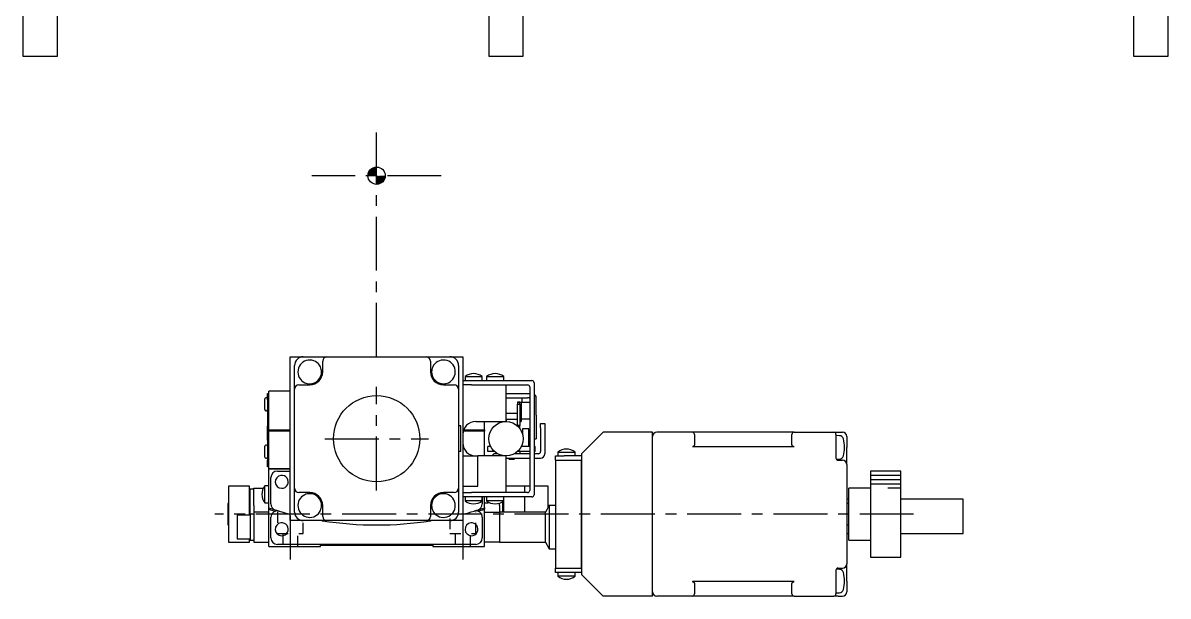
# Model space of a CAD drawing. Extents: x 165 to 838, y 27 to 488.
# Drawn here: x 197.2 to 462.8, y 107.2 to 240.2 of the extents above; entities that cross this region are included whole.
import ezdxf

# ---------------------------------------------------------------- set-up
doc = ezdxf.new("R2010")
doc.units = 0
doc.header["$LTSCALE"] = 10
doc.linetypes.add('CENTER', pattern=[2, 1.25, -0.25, 0.25, -0.25])
doc.linetypes.add('DOT', pattern=[0.5, 0.25, -0.25])
for name, color, linetype in [('1', 7, 'CONTINUOUS'), ('11', 7, 'CONTINUOUS'), ('15', 7, 'CONTINUOUS'), ('2', 7, 'CONTINUOUS')]:
    doc.layers.add(name, color=color, linetype=linetype)

msp = doc.modelspace()

# ---------------------------------------------------------------- linework, layer by layer
at = {"layer": '1', "color": 7, "linetype": 'CONTINUOUS'}
for p, q in [((305.250421, 302.999999), (305.250421, 232.500001)), ((313.250421, 232.500001), (313.250421, 302.999999)), ((454.75, 302.999999), (454.75, 232.500001)), ((462.75, 232.500001), (462.75, 302.999999)), ((197.25, 246.999999), (197.25, 232.500001)), ((205.25, 232.500001), (205.25, 246.999999)), ((197.25, 232.500001), (205.25, 232.500001)), ((305.250421, 232.500001), (313.250421, 232.500001)), ((454.75, 232.500001), (458.75, 232.500001)), ((458.75, 232.500001), (462.75, 232.500001)), ((259.250001, 162.75), (262.250001, 162.75)), ((259.250001, 124.75), (259.250001, 162.75)), ((262.250001, 162.75), (266.335787, 162.75)), ((262.250001, 162.75), (263.601769, 162.75)), ((266.335787, 162.75), (267.750001, 162.75)), ((267.750001, 162.75), (290.750001, 162.75)), ((290.750001, 162.75), (292.164215, 162.75)), ((292.164215, 162.75), (296.250001, 162.75)), ((294.898233, 162.75), (296.250001, 162.75)), ((296.250001, 162.75), (299.250001, 162.75)), ((299.250001, 162.75), (299.250001, 139.75)), ((260.250001, 156.664214), (260.250001, 160.75)), ((260.250001, 159.398232), (260.250001, 160.75)), ((266.750001, 159.25), (266.750001, 161.75)), ((291.750001, 161.75), (291.750001, 159.25)), ((298.250001, 160.75), (298.250001, 156.664214)), ((298.250001, 160.75), (298.250001, 159.398232)), ((260.250001, 155.25), (260.250001, 156.664214)), ((298.250001, 156.664214), (298.250001, 155.25)), ((299.250001, 157.25), (301.250001, 157.25)), ((299.750001, 158.147999), (301.750001, 158.147999)), ((299.750001, 158.147999), (299.750001, 157.25)), ((301.250001, 157.25), (315.250001, 157.25)), ((301.750001, 158.147999), (303.750001, 158.147999)), ((303.750001, 157.25), (303.750001, 158.147999)), ((304.750001, 158.147999), (306.750001, 158.147999)), ((304.750001, 158.147999), (304.750001, 157.25)), ((306.750001, 158.147999), (308.750001, 158.147999)), ((308.750001, 157.25), (308.750001, 158.147999)), ((315.750001, 156.75), (315.750001, 130.75)), ((253.950001, 154.25), (254.250001, 154.25)), ((253.950001, 152.75), (253.950001, 154.25)), ((254.250001, 145.834807), (254.250001, 154.75)), ((259.250001, 154.75), (254.250001, 154.75)), ((260.250001, 132.25), (260.250001, 155.25)), ((261.250001, 156.25), (263.750001, 156.25)), ((294.750001, 156.25), (297.250001, 156.25)), ((298.250001, 155.25), (298.250001, 132.25)), ((301.250001, 156.25), (299.250001, 156.25)), ((301.250001, 156.25), (314.250001, 156.25)), ((309.250001, 156.25), (309.250001, 147.75)), ((309.250001, 154.25), (314.750001, 154.25)), ((314.750001, 155.75), (314.750001, 131.75)), ((253.350001, 150.5), (253.350001, 153)), ((253.700001, 153.25), (253.600001, 153.25)), ((253.950001, 152.75), (253.950001, 146.635888)), ((309.250001, 153.25), (314.250001, 153.25)), ((311.950001, 152.25), (312.950001, 152.25)), ((311.950001, 152.249863), (311.950001, 152.25)), ((311.950001, 152.249863), (311.950001, 151.74985)), ((312.450001, 152.249863), (311.950001, 152.249863)), ((311.950001, 151.74985), (312.450001, 151.74985)), ((311.950001, 146.795806), (311.950001, 151.74985)), ((312.450001, 151.74985), (312.450001, 152.249863)), ((312.450001, 151.74985), (312.450001, 146.795806)), ((312.750001, 152.25), (312.750001, 147.75)), ((314.750001, 152.15), (312.750001, 152.15)), ((312.950001, 153.25), (312.950001, 152.25)), ((316.250001, 149.238373), (316.250001, 153.25)), ((253.600001, 150.25), (253.700001, 150.25)), ((309.250001, 149.660616), (311.950001, 149.660616)), ((316.250001, 149.238373), (316.250001, 147.340972)), ((253.950001, 145.241149), (253.950001, 146.635888)), ((298.750001, 146.75), (298.250001, 146.75)), ((298.750001, 140.75), (298.750001, 146.75)), ((302.250001, 147.75), (309.250001, 147.75)), ((304.250001, 145.834807), (304.250001, 147.75)), ((308.550001, 147.688199), (308.550001, 147.75)), ((309.050001, 147.75), (309.050001, 147.744976)), ((309.250001, 148.25), (311.950001, 148.25)), ((309.250421, 147.75), (309.350001, 147.75)), ((309.350001, 147.75), (309.350001, 148.25)), ((312.450001, 146.795806), (311.950001, 146.795806)), ((311.950001, 146.795806), (311.950001, 146.701655)), ((312.450001, 146.249888), (312.373009, 146.249888)), ((312.450001, 147.75), (312.750001, 147.75)), ((312.450001, 146.249888), (312.450001, 146.795806)), ((312.750001, 148.35), (314.750001, 148.35)), ((314.550001, 146.05), (313.050001, 146.05)), ((313.050001, 146.05), (313.050001, 145.000275)), ((314.550001, 142.05), (314.550001, 146.05)), ((316.250001, 147.340972), (316.250001, 143.75)), ((317.250001, 146.25), (317.250001, 147.25)), ((317.250001, 147.25), (318.250001, 147.25)), ((317.250001, 146.25), (317.250001, 140.75)), ((318.250001, 147.25), (318.250001, 146.25)), ((318.250001, 146.25), (318.250001, 140.25)), ((253.950001, 144.920969), (253.950001, 145.241149)), ((253.950001, 143.420969), (253.950001, 144.920969)), ((254.250001, 144.920969), (253.950001, 144.920969)), ((253.950001, 143.420969), (253.950001, 138.75)), ((254.250001, 145.509051), (254.250001, 145.834807)), ((254.250001, 145.834807), (259.250001, 145.834807)), ((254.250001, 136.75), (254.250001, 145.509051)), ((259.250001, 145.509051), (254.250001, 145.509051)), ((304.250001, 145.509051), (299.347616, 145.509051)), ((299.453004, 145.834807), (304.250001, 145.834807)), ((304.250001, 145.834807), (304.250001, 145.509051)), ((304.250001, 139.75), (304.250001, 145.509051)), ((315.750001, 143.75), (316.250001, 143.75)), ((331.750001, 145.25), (326.750001, 140.25)), ((343.250001, 145.25), (331.750001, 145.25)), ((343.250001, 107.25), (343.250001, 145.25)), ((352.450001, 145.25), (344.250001, 145.25)), ((376.050001, 145.25), (352.450001, 145.25)), ((352.950001, 144.75), (352.950001, 143.25)), ((375.550001, 143.25), (375.550001, 144.75)), ((376.050001, 145.25), (385.250001, 145.25)), ((385.250001, 145.25), (386.250001, 145.25)), ((385.750001, 144.75), (385.750001, 143.25)), ((386.553724, 144.457879), (385.750001, 144.5)), ((386.250001, 145.25), (387.250001, 145.25)), ((388.250001, 144.25), (388.250001, 141.75)), ((253.350001, 139.5), (253.350001, 142)), ((253.700001, 142.25), (253.600001, 142.25)), ((298.750001, 140.75), (298.250001, 140.75)), ((305.678306, 141.95), (305.050001, 141.95)), ((305.050001, 140.75), (305.050001, 141.95)), ((306.604669, 140.75), (305.050001, 140.75)), ((305.550001, 141.95), (305.550001, 142.05)), ((305.629647, 142.05), (305.550001, 142.05)), ((314.750001, 140.75), (311.896172, 140.75)), ((312.550001, 140.25), (312.550001, 140.75)), ((314.750001, 141.95), (312.822535, 141.95)), ((312.871194, 142.05), (314.550001, 142.05)), ((313.550001, 141.95), (313.550001, 142.05)), ((314.550001, 142.05), (314.750001, 142.05)), ((316.050001, 141.95), (315.750001, 141.95)), ((316.050001, 140.75), (315.750001, 140.75)), ((316.050001, 140.75), (316.050001, 141.95)), ((352.474535, 141.898835), (352.450001, 141.898232)), ((376.050001, 141.898232), (352.450001, 141.898232)), ((352.49901, 141.90064), (352.474535, 141.898835)), ((352.523366, 141.903644), (352.49901, 141.90064)), ((352.547546, 141.90784), (352.523366, 141.903644)), ((352.571491, 141.913217), (352.547546, 141.90784)), ((352.595143, 141.919762), (352.571491, 141.913217)), ((352.618446, 141.92746), (352.595143, 141.919762)), ((352.641343, 141.936293), (352.618446, 141.92746)), ((352.663779, 141.946238), (352.641343, 141.936293)), ((352.685699, 141.957272), (352.663779, 141.946238)), ((352.707052, 141.969368), (352.685699, 141.957272)), ((352.727786, 141.982497), (352.707052, 141.969368)), ((352.747851, 141.996629), (352.727786, 141.982497)), ((352.767198, 142.011727), (352.747851, 141.996629)), ((352.78578, 142.027757), (352.767198, 142.011727)), ((352.803554, 142.044679), (352.78578, 142.027757)), ((352.820477, 142.062453), (352.803554, 142.044679)), ((352.836506, 142.081036), (352.820477, 142.062453)), ((352.851605, 142.100383), (352.836506, 142.081036)), ((352.865736, 142.120447), (352.851605, 142.100383)), ((352.878865, 142.141181), (352.865736, 142.120447)), ((352.890962, 142.162534), (352.878865, 142.141181)), ((352.901996, 142.184455), (352.890962, 142.162534)), ((352.911941, 142.206891), (352.901996, 142.184455)), ((352.920773, 142.229787), (352.911941, 142.206891)), ((352.928471, 142.25309), (352.920773, 142.229787)), ((352.935017, 142.276742), (352.928471, 142.25309)), ((352.940394, 142.300687), (352.935017, 142.276742)), ((352.944589, 142.324867), (352.940394, 142.300687)), ((352.947593, 142.349224), (352.944589, 142.324867)), ((352.949399, 142.373698), (352.947593, 142.349224)), ((352.950001, 142.398232), (352.949399, 142.373698)), ((352.950001, 143.25), (352.950001, 142.398232)), ((375.550001, 142.398232), (375.550001, 143.25)), ((375.550603, 142.373698), (375.550001, 142.398232)), ((375.552409, 142.349224), (375.550603, 142.373698)), ((375.555413, 142.324867), (375.552409, 142.349224)), ((375.559608, 142.300687), (375.555413, 142.324867)), ((375.564985, 142.276742), (375.559608, 142.300687)), ((375.571531, 142.25309), (375.564985, 142.276742)), ((375.579229, 142.229787), (375.571531, 142.25309)), ((375.588061, 142.206891), (375.579229, 142.229787)), ((375.598006, 142.184455), (375.588061, 142.206891)), ((375.60904, 142.162534), (375.598006, 142.184455)), ((375.621137, 142.141181), (375.60904, 142.162534)), ((375.634266, 142.120447), (375.621137, 142.141181)), ((375.648397, 142.100383), (375.634266, 142.120447)), ((375.663496, 142.081036), (375.648397, 142.100383)), ((375.679525, 142.062453), (375.663496, 142.081036)), ((375.696448, 142.044679), (375.679525, 142.062453)), ((375.714222, 142.027757), (375.696448, 142.044679)), ((375.732804, 142.011727), (375.714222, 142.027757)), ((375.752151, 141.996629), (375.732804, 142.011727)), ((375.772216, 141.982497), (375.752151, 141.996629)), ((375.79295, 141.969368), (375.772216, 141.982497)), ((375.814303, 141.957272), (375.79295, 141.969368)), ((375.836223, 141.946238), (375.814303, 141.957272)), ((375.858659, 141.936293), (375.836223, 141.946238)), ((375.881556, 141.92746), (375.858659, 141.936293)), ((375.904859, 141.919762), (375.881556, 141.92746)), ((375.928511, 141.913217), (375.904859, 141.919762)), ((375.952456, 141.90784), (375.928511, 141.913217)), ((375.976636, 141.903644), (375.952456, 141.90784)), ((376.000992, 141.90064), (375.976636, 141.903644)), ((376.025467, 141.898835), (376.000992, 141.90064)), ((376.050001, 141.898232), (376.025467, 141.898835)), ((385.750001, 143.25), (385.750001, 139.164214)), ((388.250001, 137.75), (388.250001, 141.75)), ((253.600001, 139.25), (253.700001, 139.25)), ((253.950001, 137.25), (253.950001, 138.75)), ((299.250001, 139.75), (302.750001, 139.75)), ((299.250001, 139.75), (299.250001, 132.75)), ((302.750001, 132.75), (302.750001, 139.75)), ((309.250001, 139.75), (302.750001, 139.75)), ((306.303554, 140.103553), (305.950001, 139.75)), ((307.313929, 140.25), (306.657108, 140.25)), ((308.250001, 139.75), (308.250001, 139.877125)), ((309.250001, 139.75), (309.250001, 131.25)), ((309.250001, 139.25), (314.750001, 139.25)), ((309.750001, 139.25), (310.050001, 138.95)), ((310.550001, 138.95), (310.050001, 138.95)), ((311.050001, 138.95), (310.550001, 138.95)), ((311.050001, 138.95), (311.350001, 139.25)), ((314.750001, 140.25), (311.186912, 140.25)), ((316.250001, 140.25), (315.750001, 140.25)), ((315.750001, 139.25), (316.250001, 139.25)), ((316.750001, 140.25), (316.250001, 140.25)), ((316.250001, 139.25), (317.250001, 139.25)), ((320.750001, 138.75), (320.750001, 139.75)), ((320.750001, 139.75), (322.750001, 139.75)), ((320.750001, 138.75), (320.750001, 113.75)), ((320.750001, 138.75), (326.750001, 138.75)), ((321.250001, 140.647999), (325.250001, 140.647999)), ((321.250001, 140.647999), (321.250001, 139.75)), ((326.750001, 139.75), (322.750001, 139.75)), ((325.250001, 139.75), (325.250001, 140.647999)), ((326.750001, 140.25), (326.750001, 138.75)), ((326.750001, 113.75), (326.750001, 138.75)), ((326.750001, 138.75), (326.750001, 113.75)), ((385.815038, 139.003408), (386.553724, 139.042121)), ((386.250001, 138.75), (387.250001, 138.75)), ((254.250001, 137.25), (253.950001, 137.25)), ((254.250001, 127.704559), (254.250001, 136.75)), ((254.250001, 136.75), (259.250001, 136.75)), ((259.250001, 136.75), (254.250001, 136.75)), ((256.250001, 136.25), (259.250001, 136.25)), ((388.250001, 137.75), (388.250001, 114.75)), ((393.750001, 136.25), (393.750001, 116.25)), ((400.750001, 136.25), (393.750001, 136.25)), ((400.750001, 116.25), (400.750001, 136.25)), ((244.950001, 132.75), (244.950001, 119.75)), ((249.750001, 132.75), (244.950001, 132.75)), ((249.750001, 126), (249.750001, 132.75)), ((253.352002, 130.85), (253.352002, 132.85)), ((254.250001, 132.85), (253.352002, 132.85)), ((254.750001, 128.649737), (254.750001, 134.75)), ((299.250001, 132.75), (302.750001, 132.75)), ((299.250001, 132.75), (299.250001, 124.75)), ((313.550001, 132.75), (309.250001, 132.75)), ((313.550001, 132.75), (313.550001, 131.25)), ((313.550001, 132.75), (313.550001, 131.25)), ((314.750001, 132.75), (313.550001, 132.75)), ((319.050001, 132.75), (315.750001, 132.75)), ((319.050001, 127.90359), (319.050001, 132.75)), ((250.750001, 132.05), (249.950001, 132.05)), ((249.950001, 126.25), (249.950001, 132.05)), ((250.750001, 128.25), (250.750001, 132.25)), ((250.750001, 132.25), (252.972502, 132.25)), ((253.352002, 128.85), (253.352002, 130.85)), ((260.250001, 130.835786), (260.250001, 132.25)), ((260.250001, 126.75), (260.250001, 130.835786)), ((263.750001, 131.25), (261.250001, 131.25)), ((297.250001, 131.25), (294.750001, 131.25)), ((298.250001, 132.25), (298.250001, 130.835786)), ((298.250001, 130.835786), (298.250001, 126.75)), ((299.250001, 131.25), (301.250001, 131.25)), ((301.250001, 130.25), (299.250001, 130.25)), ((299.750001, 130.25), (299.750001, 129.352001)), ((302.550001, 131.25), (301.250001, 131.25)), ((315.250001, 130.25), (301.250001, 130.25)), ((305.950001, 131.25), (302.550001, 131.25)), ((303.750001, 130.25), (303.750001, 129.352001)), ((303.750001, 129.352001), (303.750001, 130.25)), ((304.250001, 127.704559), (304.250001, 130.25)), ((304.750001, 130.25), (304.750001, 129.352001)), ((307.550001, 131.25), (305.950001, 131.25)), ((314.250001, 131.25), (307.550001, 131.25)), ((308.750001, 129.352001), (308.750001, 130.25)), ((313.550001, 130.25), (313.550001, 126.75)), ((313.550001, 130.25), (313.550001, 126.75)), ((388.750001, 120.25), (388.750001, 132.25)), ((393.750001, 132.25), (388.750001, 132.25)), ((244.750001, 128.75), (244.750001, 123.75)), ((244.950001, 128.75), (244.750001, 128.75)), ((249.950001, 129.75), (249.750001, 129.75)), ((250.750001, 128.25), (250.750001, 126.75)), ((253.352002, 128.85), (254.250001, 128.85)), ((254.250001, 127.389222), (254.250001, 127.704559)), ((260.250001, 126.75), (260.250001, 128.101768)), ((266.750001, 125.75), (266.750001, 128.25)), ((291.750001, 128.25), (291.750001, 125.75)), ((298.250001, 128.101768), (298.250001, 126.75)), ((301.768114, 129.352001), (299.750001, 129.352001)), ((303.750001, 129.352001), (301.768114, 129.352001)), ((303.750001, 129.352001), (303.750001, 128.649737)), ((304.250001, 128.85), (305.148, 128.85)), ((304.250001, 127.704559), (304.250001, 127.389222)), ((306.768114, 129.352001), (304.750001, 129.352001)), ((305.148, 129.079875), (305.148, 128.85)), ((308.750001, 129.352001), (306.768114, 129.352001)), ((307.750001, 128.25), (307.750001, 128.810263)), ((307.750001, 128.25), (307.750001, 126.75)), ((308.550001, 126.75), (308.550001, 129.204249)), ((308.750001, 126.75), (308.750001, 129.352001)), ((319.250001, 128.25), (318.383976, 126.75)), ((319.250001, 128.25), (319.050001, 128.25)), ((319.250001, 128.25), (319.250001, 118.25)), ((320.750001, 128.25), (319.250001, 128.25)), ((388.750001, 129.75), (388.250001, 129.75)), ((388.750001, 128.75), (388.250001, 128.75)), ((415.249999, 129.75), (400.750001, 129.75)), ((415.249999, 121.75), (415.249999, 129.75)), ((246.950001, 126), (246.950001, 120.5)), ((249.950001, 126), (246.950001, 126)), ((249.950001, 126.25), (249.950001, 120.25)), ((250.750001, 126.25), (249.950001, 126.25)), ((250.750001, 126.75), (250.750001, 119.75)), ((254.250001, 126.75), (250.750001, 126.75)), ((254.250001, 118.75), (254.250001, 127.389222)), ((254.750001, 120.75), (254.750001, 125.520902)), ((303.750001, 125.520902), (303.750001, 120.75)), ((304.250001, 118.75), (304.250001, 127.389222)), ((304.250001, 126.75), (307.750001, 126.75)), ((307.750001, 126.75), (307.750001, 123.25)), ((318.383976, 126.75), (307.750001, 126.75)), ((318.383976, 119.75), (318.383976, 126.75)), ((244.750001, 123.75), (244.950001, 123.75)), ((262.250001, 124.75), (259.250001, 124.75)), ((266.335787, 124.75), (262.250001, 124.75)), ((263.601769, 124.75), (262.250001, 124.75)), ((267.750001, 124.75), (266.335787, 124.75)), ((290.750001, 124.75), (267.750001, 124.75)), ((292.164215, 124.75), (290.750001, 124.75)), ((296.250001, 124.75), (292.164215, 124.75)), ((296.250001, 124.75), (294.898233, 124.75)), ((299.250001, 124.75), (296.250001, 124.75)), ((307.750001, 123.25), (307.750001, 119.75)), ((388.250001, 123.75), (388.750001, 123.75)), ((244.950001, 119.75), (249.750001, 119.75)), ((246.950001, 120.5), (249.950001, 120.5)), ((249.750001, 119.75), (249.750001, 120.5)), ((249.950001, 120.25), (250.750001, 120.25)), ((250.750001, 119.75), (254.250001, 119.75)), ((307.750001, 119.75), (304.250001, 119.75)), ((307.750001, 119.75), (318.383976, 119.75)), ((318.383976, 119.75), (319.250001, 118.25)), ((388.250001, 121.75), (388.750001, 121.75)), ((388.750001, 120.25), (393.750001, 120.25)), ((400.750001, 121.75), (415.249999, 121.75)), ((254.250001, 118.75), (266.250001, 118.75)), ((302.250001, 119.25), (256.250001, 119.25)), ((266.250001, 119.05), (292.250001, 119.05)), ((266.250001, 118.75), (266.250001, 119.05)), ((292.250001, 119.05), (292.250001, 118.75)), ((292.250001, 118.75), (304.250001, 118.75)), ((319.250001, 118.25), (320.750001, 118.25)), ((388.250001, 110.75), (388.250001, 114.75)), ((393.750001, 116.25), (400.750001, 116.25)), ((320.750001, 113.75), (326.750001, 113.75)), ((320.750001, 112.75), (320.750001, 113.75)), ((322.750001, 112.75), (320.750001, 112.75)), ((321.250001, 112.75), (321.250001, 111.852001)), ((325.250001, 111.852001), (321.250001, 111.852001)), ((326.750001, 112.75), (322.750001, 112.75)), ((325.250001, 111.852001), (325.250001, 112.75)), ((326.750001, 113.75), (326.750001, 112.25)), ((326.750001, 112.25), (331.750001, 107.25)), ((385.750001, 113.335786), (385.750001, 109.25)), ((386.553724, 113.457879), (385.815038, 113.496592)), ((386.250001, 113.75), (387.250001, 113.75)), ((376.050001, 110.601768), (352.450001, 110.601768)), ((352.450001, 110.601768), (352.474535, 110.601165)), ((352.474535, 110.601165), (352.49901, 110.59936)), ((352.49901, 110.59936), (352.523366, 110.596356)), ((352.523366, 110.596356), (352.547546, 110.59216)), ((352.547546, 110.59216), (352.571491, 110.586783)), ((352.571491, 110.586783), (352.595143, 110.580238)), ((352.595143, 110.580238), (352.618446, 110.57254)), ((352.618446, 110.57254), (352.641343, 110.563707)), ((352.641343, 110.563707), (352.663779, 110.553762)), ((352.663779, 110.553762), (352.685699, 110.542728)), ((352.685699, 110.542728), (352.707052, 110.530632)), ((352.707052, 110.530632), (352.727786, 110.517503)), ((352.727786, 110.517503), (352.747851, 110.503371)), ((352.747851, 110.503371), (352.767198, 110.488273)), ((352.767198, 110.488273), (352.78578, 110.472243)), ((352.78578, 110.472243), (352.803554, 110.455321)), ((352.803554, 110.455321), (352.820477, 110.437547)), ((352.820477, 110.437547), (352.836506, 110.418964)), ((352.836506, 110.418964), (352.851605, 110.399617)), ((352.851605, 110.399617), (352.865736, 110.379553)), ((352.865736, 110.379553), (352.878865, 110.358819)), ((352.878865, 110.358819), (352.890962, 110.337466)), ((352.890962, 110.337466), (352.901996, 110.315545)), ((352.901996, 110.315545), (352.911941, 110.293109)), ((352.911941, 110.293109), (352.920773, 110.270213)), ((352.920773, 110.270213), (352.928471, 110.24691)), ((352.928471, 110.24691), (352.935017, 110.223258)), ((352.935017, 110.223258), (352.940394, 110.199313)), ((352.940394, 110.199313), (352.944589, 110.175133)), ((352.944589, 110.175133), (352.947593, 110.150776)), ((352.947593, 110.150776), (352.949399, 110.126302)), ((352.949399, 110.126302), (352.950001, 110.101768)), ((352.950001, 110.101768), (352.950001, 109.25)), ((352.950001, 109.25), (352.950001, 107.75)), ((375.550001, 110.101768), (375.550603, 110.126302)), ((375.550001, 109.25), (375.550001, 110.101768)), ((375.550001, 107.75), (375.550001, 109.25)), ((375.550603, 110.126302), (375.552409, 110.150776)), ((375.552409, 110.150776), (375.555413, 110.175133)), ((375.555413, 110.175133), (375.559608, 110.199313)), ((375.559608, 110.199313), (375.564985, 110.223258)), ((375.564985, 110.223258), (375.571531, 110.24691)), ((375.571531, 110.24691), (375.579229, 110.270213)), ((375.579229, 110.270213), (375.588061, 110.293109)), ((375.588061, 110.293109), (375.598006, 110.315545)), ((375.598006, 110.315545), (375.60904, 110.337466)), ((375.60904, 110.337466), (375.621137, 110.358819)), ((375.621137, 110.358819), (375.634266, 110.379553)), ((375.634266, 110.379553), (375.648397, 110.399617)), ((375.648397, 110.399617), (375.663496, 110.418964)), ((375.663496, 110.418964), (375.679525, 110.437547)), ((375.679525, 110.437547), (375.696448, 110.455321)), ((375.696448, 110.455321), (375.714222, 110.472243)), ((375.714222, 110.472243), (375.732804, 110.488273)), ((375.732804, 110.488273), (375.752151, 110.503371)), ((375.752151, 110.503371), (375.772216, 110.517503)), ((375.772216, 110.517503), (375.79295, 110.530632)), ((375.79295, 110.530632), (375.814303, 110.542728)), ((375.814303, 110.542728), (375.836223, 110.553762)), ((375.836223, 110.553762), (375.858659, 110.563707)), ((375.858659, 110.563707), (375.881556, 110.57254)), ((375.881556, 110.57254), (375.904859, 110.580238)), ((375.904859, 110.580238), (375.928511, 110.586783)), ((375.928511, 110.586783), (375.952456, 110.59216)), ((375.952456, 110.59216), (375.976636, 110.596356)), ((375.976636, 110.596356), (376.000992, 110.59936)), ((376.000992, 110.59936), (376.025467, 110.601165)), ((376.025467, 110.601165), (376.050001, 110.601768)), ((385.750001, 109.25), (385.750001, 107.75)), ((388.250001, 110.75), (388.250001, 108.25)), ((343.250001, 107.25), (331.750001, 107.25)), ((352.450001, 107.25), (344.250001, 107.25)), ((376.050001, 107.25), (352.450001, 107.25)), ((376.050001, 107.25), (385.250001, 107.25)), ((386.250001, 107.25), (385.250001, 107.25)), ((385.750001, 108), (386.553724, 108.042121)), ((386.250001, 107.25), (387.250001, 107.25))]:
    msp.add_line(p, q, dxfattribs=at)
at = {"layer": '1', "color": 4, "linetype": 'DOT'}
for p, q in [((256.250001, 126.771048), (256.250001, 121.75)), ((262.250001, 121.75), (262.250001, 125.247233)), ((296.250001, 125.247233), (296.250001, 121.75)), ((302.250001, 121.75), (302.250001, 126.771221)), ((256.250001, 121.75), (262.250001, 121.75)), ((257.500001, 121.75), (257.500001, 118.75)), ((261.000001, 118.75), (261.000001, 121.75)), ((296.250001, 121.75), (302.250001, 121.75)), ((297.500001, 121.75), (297.500001, 118.75)), ((301.000001, 118.75), (301.000001, 121.75))]:
    msp.add_line(p, q, dxfattribs=at)
at = {"layer": '1', "color": 7, "linetype": 'CONTINUOUS'}
for centre, radius in [((279.250001, 143.75), 10), ((309.250421, 143.75), 4)]:
    msp.add_circle(centre, radius, dxfattribs=at)
for centre, radius, start, end in [((262.250001, 160.75), 2, 90, 180), ((263.750001, 159.25), 2.75, 24.619977, 245.380023), ((267.750001, 161.75), 1, 90, 180), ((290.750001, 161.75), 1, 0, 90), ((294.750001, 159.25), 2.75, 294.619977, 155.380023), ((296.250001, 160.75), 2, 0, 90), ((263.753777, 159.258989), 2.74283, 359.812218, 24.482128), ((294.761539, 159.255693), 2.758135, 155.587388, 180.118266), ((263.744308, 159.261538), 2.758135, 245.587388, 270.118266), ((263.750001, 159.25), 3, 270, 0), ((263.750001, 159.25), 2.746592, 270, 0), ((294.750001, 159.25), 3, 180, 270), ((294.750001, 159.25), 2.746592, 180, 270), ((294.757521, 159.253049), 2.749651, 269.843297, 294.451049), ((301.750001, 155.65), 3.2, 51.317813, 128.682187), ((306.750001, 155.65), 3.2, 51.317813, 128.682187), ((315.250001, 156.75), 0.5, 0, 90), ((261.250001, 155.25), 1, 90, 180), ((297.250001, 155.25), 1, 0, 90), ((314.250001, 155.75), 0.5, 0, 90), ((315.250001, 153.25), 1, 0, 60), ((253.600001, 153), 0.25, 90, 180), ((253.700001, 153), 0.25, 0, 90), ((314.250001, 152.25), 1, 60, 90), ((253.600001, 150.5), 0.25, 180, 270), ((253.700001, 150.5), 0.25, 270, 0), ((302.250001, 144.75), 3, 90, 180), ((344.250001, 144.25), 1, 90, 180), ((352.450001, 144.75), 0.5, 0, 90), ((376.050001, 144.75), 0.5, 90, 180), ((385.250001, 144.75), 0.5, 0, 90), ((386.501389, 143.459249), 1, 16.551336, 87.000028), ((387.250001, 144.25), 1, 0, 90), ((380.750001, 141.75), 7, 343.448632, 16.551368), ((253.600001, 142), 0.25, 90, 180), ((253.700001, 142), 0.25, 0, 90), ((302.250001, 142.75), 3, 180, 270), ((316.750001, 140.75), 0.5, 270, 0), ((323.250001, 138.15), 3.2, 51.317813, 128.682187), ((253.600001, 139.5), 0.25, 180, 270), ((253.700001, 139.5), 0.25, 270, 0), ((306.657108, 139.75), 0.5, 90, 135), ((317.250001, 140.25), 1, 270, 0), ((386.250001, 139.25), 0.5, 180, 270), ((386.501389, 140.040751), 1, 272.999972, 343.448664), ((387.250001, 137.75), 1, 0, 90), ((256.250001, 134.75), 1.5, 90, 180), ((255.850001, 130.85), 3.2, 141.317813, 218.682187), ((257.250001, 133.75), 1.5, 97.197951, 270), ((257.250001, 133.75), 1.5, 270, 97.197951), ((261.250001, 132.25), 1, 180, 270), ((263.750001, 128.25), 2.75, 114.619977, 335.380023), ((263.742481, 128.246951), 2.749651, 89.843297, 114.451049), ((263.750001, 128.25), 3, 0, 90), ((263.750001, 128.25), 2.746592, 0, 90), ((294.750001, 128.25), 3, 90, 180), ((294.750001, 128.25), 2.746592, 90, 180), ((294.750001, 128.25), 2.75, 204.619977, 65.380023), ((294.755694, 128.238462), 2.758135, 65.587388, 90.118266), ((297.250001, 132.25), 1, 270, 0), ((314.250001, 131.75), 0.5, 270, 0), ((315.250001, 130.75), 0.5, 270, 0), ((279.250001, 204.75), 81, 252.022591, 253.183458), ((256.250001, 128.649737), 1.5, 180, 253.183458), ((263.738351, 128.244331), 2.758247, 335.587893, 0.117761), ((294.75305, 128.24248), 2.749651, 179.843297, 204.451049), ((301.750001, 131.85), 3.2, 231.317813, 270), ((301.750001, 131.85), 3.2, 270, 308.682187), ((302.250001, 128.649737), 1.5, 286.816542, 0), ((279.250001, 204.75), 81, 286.816542, 287.977409), ((306.750001, 131.85), 3.2, 231.317813, 270), ((302.650001, 130.85), 3.2, 321.317813, 324.961443), ((306.750001, 131.85), 3.2, 270, 308.682187), ((279.250001, 204.75), 81.3, 252.091182, 253.182481), ((256.250001, 125.520902), 1.5, 73.812125, 180), ((279.250001, 204.75), 81, 253.183458, 253.812125), ((279.250001, 204.75), 81, 253.812125, 255.705051), ((279.250001, 204.75), 81, 253.812125, 255.705051), ((262.250001, 126.75), 2, 180, 270), ((267.750001, 125.75), 1, 180, 270), ((290.750001, 125.75), 1, 270, 0), ((296.250001, 126.75), 2, 270, 0), ((279.250001, 204.75), 81, 284.294949, 286.187875), ((279.250001, 204.75), 81, 284.294949, 286.187875), ((279.250001, 204.75), 81, 286.187875, 286.816542), ((302.250001, 125.520902), 1.5, 0, 106.187875), ((279.250001, 204.75), 81.3, 286.817519, 287.908818), ((257.250001, 122.75), 1.5, 97.197951, 270), ((257.250001, 122.75), 1.5, 270, 97.197951), ((279.250001, 204.75), 81, 260.987549, 261.102356), ((279.250001, 204.75), 81, 260.987549, 261.102553), ((279.250001, 204.75), 81, 261.102356, 278.890102), ((279.250001, 204.75), 81, 261.102553, 278.89), ((279.250001, 204.75), 81, 278.89, 279.012451), ((279.250001, 204.75), 81, 278.890102, 279.012451), ((301.250001, 122.75), 1.5, 97.197951, 270), ((301.250001, 122.75), 1.5, 270, 97.197951), ((256.250001, 120.75), 1.5, 180, 270), ((302.250001, 120.75), 1.5, 270, 0), ((387.250001, 114.75), 1, 270, 0), ((323.250001, 114.35), 3.2, 231.317813, 270), ((323.250001, 114.35), 3.2, 270, 308.682187), ((386.250001, 113.25), 0.5, 90, 180), ((386.501389, 112.459249), 1, 16.551336, 87.000028), ((380.750001, 110.75), 7, 343.448632, 16.551368), ((344.250001, 108.25), 1, 180, 270), ((352.450001, 107.75), 0.5, 270, 0), ((376.050001, 107.75), 0.5, 180, 270), ((385.250001, 107.75), 0.5, 270, 0), ((386.501389, 109.040751), 1, 272.999972, 343.448664), ((387.250001, 108.25), 1, 270, 0)]:
    msp.add_arc(centre, radius, start, end, dxfattribs=at)
at = {"layer": '11', "color": 4, "linetype": 'CENTER'}
for p, q in [((279.250001, 162.75), (279.250001, 214.75)), ((294.250001, 204.75), (264.250001, 204.75)), ((279.250001, 131.75), (279.250001, 155.75)), ((267.250001, 143.75), (291.250001, 143.75)), ((403.750001, 126.25), (241.750001, 126.25)), ((259.250001, 125.948414), (259.250001, 115.75)), ((299.250001, 125.948414), (299.250001, 115.75))]:
    msp.add_line(p, q, dxfattribs=at)
at = {"layer": '15', "color": 7, "linetype": 'CONTINUOUS'}
msp.add_circle((279.250001, 204.75), 2, dxfattribs=at)
for centre, radius, start, end in [((279.250001, 204.75), 1.8, 90, 180), ((279.250001, 204.75), 1.6, 90, 180), ((279.250001, 204.75), 1.4, 90, 179.999955), ((279.250001, 204.75), 1.2, 90, 179.99997), ((279.250001, 204.75), 1, 90, 179.999964), ((279.249999, 204.750002), 0.799999, 89.999799, 180.000086), ((279.250001, 204.75), 0.6, 89.99994, 180), ((279.250001, 204.75), 0.4, 90, 180), ((279.250001, 204.75), 0.2, 90, 180), ((279.250001, 204.75), 0.6, 269.99994, 0), ((279.250001, 204.75), 1.8, 270, 0), ((279.250001, 204.75), 1.6, 270, 0), ((279.250001, 204.75), 0.4, 270, 0), ((279.250001, 204.75), 0.2, 270, 0), ((279.250001, 204.75), 1.2, 270, 359.99997), ((279.250001, 204.75), 1.4, 270, 359.999955), ((279.250001, 204.75), 1, 270, 359.999964), ((279.249999, 204.750002), 0.799999, 270.000201, 359.999914)]:
    msp.add_arc(centre, radius, start, end, dxfattribs=at)
at = {"layer": '2', "color": 4, "linetype": 'CONTINUOUS'}
for p, q in [((400.750001, 135.25), (393.750001, 135.25)), ((400.750001, 134.25), (393.750001, 134.25)), ((400.750001, 133.25), (393.750001, 133.25)), ((400.750001, 132.25), (397.750001, 132.25))]:
    msp.add_line(p, q, dxfattribs=at)

doc.saveas('drawing.dxf')
